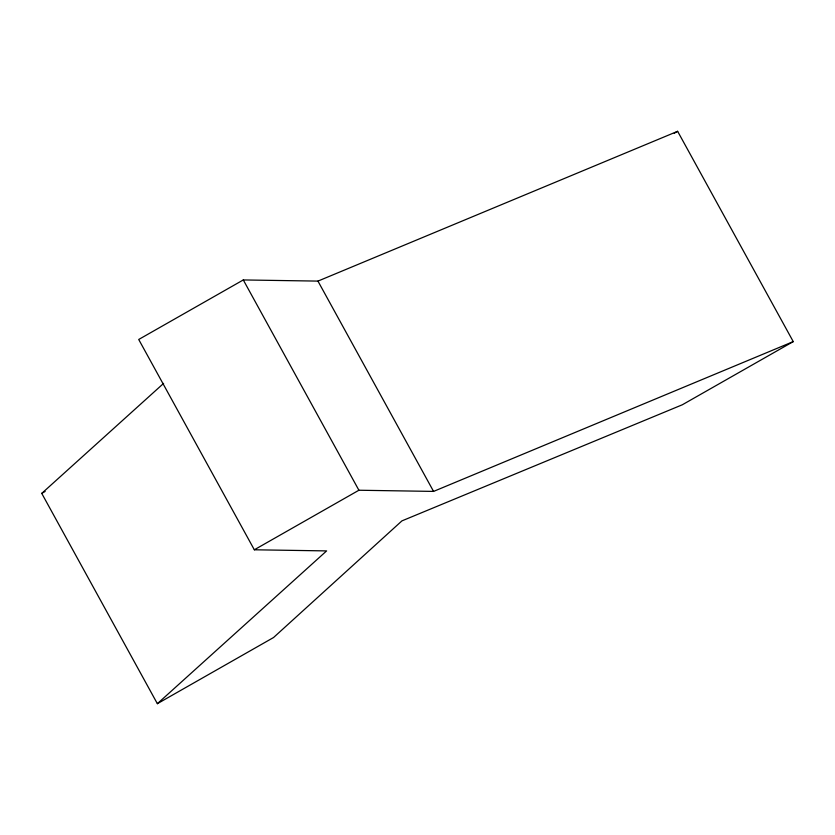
<?xml version="1.0" encoding="UTF-8"?>
<svg xmlns="http://www.w3.org/2000/svg" width="835" height="835" viewBox="0 0 835 835"><rect width="100%" height="100%" fill="white"/><g stroke="black" fill="none" stroke-linecap="round" stroke-linejoin="round"><path stroke-width="1.25" d="M157.366 703.686L326.61 550.912L254.331 549.785L138.714 339.48L243.288 279.944L317.947 281.103L677.634 131.314L793.25 341.609L682.341 404.766L401.927 520.883L273.556 637.522L157.366 703.686L41.75 493.391L163.608 383.39M41.75 493.391L45.132 491.46M674.242 133.245L677.634 131.314M254.331 549.785L358.904 490.239L433.563 491.408L793.25 341.609M317.947 281.103L433.563 491.408M243.288 279.944L358.904 490.239"/></g></svg>
